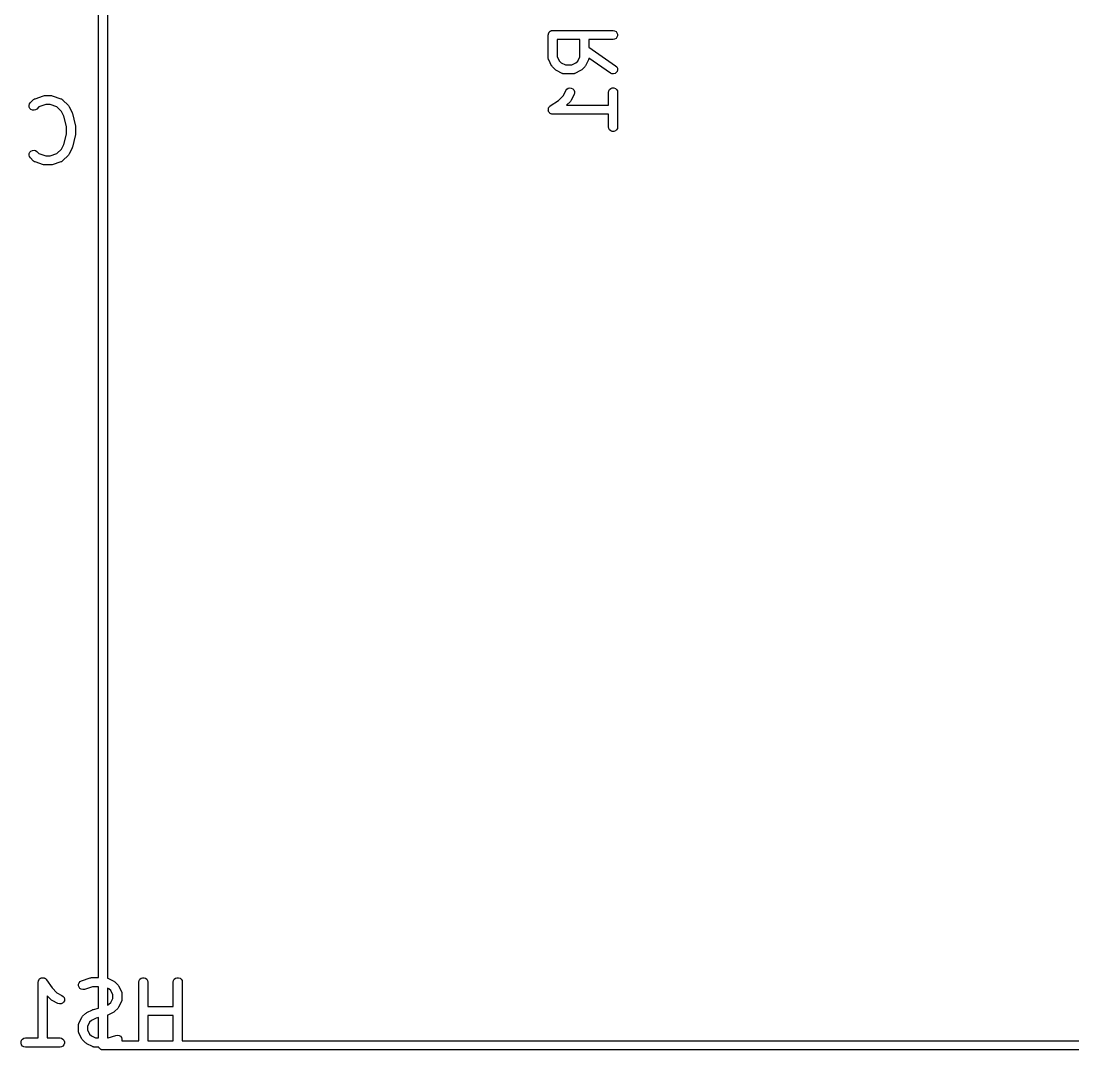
# Model space of a CAD drawing. Extents: x 102 to 197, y -141 to -41.
# Drawn here: x 145.71 to 163.14, y -141.3 to -124.25 of the extents above; entities that cross this region are included whole.
import ezdxf

# ---------------------------------------------------------------- set-up
doc = ezdxf.new("R2010")
doc.units = 0
doc.header["$MEASUREMENT"] = 0
doc.layers.add('BLACK', color=7, linetype='CONTINUOUS')

msp = doc.modelspace()

# ---------------------------------------------------------------- linework, layer by layer
at = {"layer": 'BLACK', "linetype": 'CONTINUOUS'}
for p, q in [((146.991, -140.101), (146.991, -116.72)), ((147.141, -116.861), (147.141, -140.107)), ((154.445, -124.484), (154.447, -124.477)), ((154.445, -124.865), (154.445, -124.484)), ((154.447, -124.471), (154.449, -124.465)), ((154.447, -124.477), (154.447, -124.471)), ((154.449, -124.465), (154.45, -124.458)), ((154.45, -124.458), (154.453, -124.453)), ((154.453, -124.453), (154.455, -124.446)), ((154.455, -124.446), (154.46, -124.441)), ((154.46, -124.441), (154.463, -124.436)), ((154.463, -124.436), (154.468, -124.431)), ((154.468, -124.431), (154.472, -124.426)), ((154.472, -124.426), (154.478, -124.423)), ((154.478, -124.423), (154.483, -124.419)), ((154.483, -124.419), (154.489, -124.417)), ((154.489, -124.417), (154.495, -124.413)), ((154.495, -124.413), (154.501, -124.412)), ((154.501, -124.412), (154.507, -124.41)), ((154.507, -124.41), (154.514, -124.41)), ((154.514, -124.41), (154.52, -124.409)), ((154.52, -124.409), (155.52, -124.409)), ((155.52, -124.409), (155.546, -124.413)), ((155.546, -124.413), (155.569, -124.426)), ((155.569, -124.426), (155.585, -124.446)), ((155.585, -124.446), (155.594, -124.471)), ((155.594, -124.497), (155.585, -124.521)), ((155.594, -124.471), (155.594, -124.497)), ((154.595, -124.559), (154.595, -124.847)), ((154.969, -124.559), (154.595, -124.559)), ((154.969, -124.847), (154.969, -124.559)), ((155.52, -124.559), (155.119, -124.559)), ((155.119, -124.559), (155.119, -124.683)), ((155.546, -124.554), (155.52, -124.559)), ((155.569, -124.541), (155.546, -124.554)), ((155.585, -124.521), (155.569, -124.541)), ((154.595, -124.847), (154.63, -124.916)), ((154.935, -124.916), (154.969, -124.847)), ((155.119, -124.683), (155.563, -124.994)), ((154.446, -124.869), (154.445, -124.865)), ((154.446, -124.873), (154.446, -124.869)), ((154.448, -124.882), (154.446, -124.873)), ((154.45, -124.891), (154.448, -124.882)), ((154.452, -124.894), (154.45, -124.891)), ((154.453, -124.898), (154.452, -124.894)), ((154.501, -124.994), (154.453, -124.898)), ((154.508, -125.003), (154.501, -124.994)), ((154.515, -125.013), (154.508, -125.003)), ((154.563, -125.061), (154.515, -125.013)), ((154.63, -124.916), (154.66, -124.946)), ((154.66, -124.946), (154.729, -124.98)), ((154.729, -124.98), (154.836, -124.98)), ((154.836, -124.98), (154.905, -124.946)), ((154.905, -124.946), (154.935, -124.916)), ((155.05, -125.013), (155.002, -125.061)), ((155.056, -125.003), (155.05, -125.013)), ((155.064, -124.994), (155.056, -125.003)), ((155.111, -124.898), (155.064, -124.994)), ((155.113, -124.894), (155.111, -124.898)), ((155.115, -124.891), (155.113, -124.894)), ((155.116, -124.882), (155.115, -124.891)), ((155.119, -124.873), (155.116, -124.882)), ((155.119, -124.866), (155.118, -124.869)), ((155.118, -124.869), (155.119, -124.873)), ((155.477, -125.117), (155.119, -124.866)), ((155.563, -124.994), (155.582, -125.012)), ((155.582, -125.012), (155.593, -125.036)), ((154.572, -125.068), (154.563, -125.061)), ((154.582, -125.075), (154.572, -125.068)), ((154.677, -125.122), (154.582, -125.075)), ((154.681, -125.124), (154.677, -125.122)), ((154.685, -125.126), (154.681, -125.124)), ((154.694, -125.127), (154.685, -125.126)), ((154.702, -125.13), (154.694, -125.127)), ((154.707, -125.13), (154.702, -125.13)), ((154.711, -125.13), (154.707, -125.13)), ((154.854, -125.13), (154.711, -125.13)), ((154.858, -125.13), (154.854, -125.13)), ((154.862, -125.13), (154.858, -125.13)), ((154.871, -125.127), (154.862, -125.13)), ((154.879, -125.126), (154.871, -125.127)), ((154.883, -125.124), (154.879, -125.126)), ((154.887, -125.122), (154.883, -125.124)), ((154.982, -125.075), (154.887, -125.122)), ((154.992, -125.068), (154.982, -125.075)), ((155.002, -125.061), (154.992, -125.068)), ((155.501, -125.128), (155.477, -125.117)), ((155.527, -125.13), (155.501, -125.128)), ((155.552, -125.123), (155.527, -125.13)), ((155.573, -125.108), (155.552, -125.123)), ((155.588, -125.087), (155.573, -125.108)), ((155.595, -125.062), (155.588, -125.087)), ((155.593, -125.036), (155.595, -125.062)), ((154.755, -125.382), (154.776, -125.367)), ((154.776, -125.367), (154.802, -125.361)), ((154.802, -125.361), (154.827, -125.364)), ((154.827, -125.364), (154.851, -125.376)), ((155.463, -125.388), (155.483, -125.371)), ((155.483, -125.371), (155.507, -125.362)), ((155.507, -125.362), (155.533, -125.362)), ((155.533, -125.362), (155.558, -125.371)), ((155.558, -125.371), (155.578, -125.388)), ((145.915, -125.551), (145.923, -125.547)), ((145.923, -125.547), (145.93, -125.542)), ((145.93, -125.542), (145.934, -125.541)), ((145.934, -125.541), (145.938, -125.539)), ((145.938, -125.539), (146.081, -125.491)), ((146.081, -125.491), (146.093, -125.489)), ((146.093, -125.489), (146.105, -125.487)), ((146.105, -125.487), (146.2, -125.487)), ((146.2, -125.487), (146.212, -125.489)), ((146.212, -125.489), (146.224, -125.491)), ((146.224, -125.491), (146.366, -125.539)), ((146.366, -125.539), (146.37, -125.541)), ((146.37, -125.541), (146.374, -125.542)), ((146.374, -125.542), (146.382, -125.547)), ((146.382, -125.547), (146.389, -125.551)), ((154.615, -125.568), (154.697, -125.487)), ((154.697, -125.487), (154.739, -125.403)), ((154.739, -125.403), (154.755, -125.382)), ((154.873, -125.47), (154.826, -125.565)), ((154.851, -125.376), (154.869, -125.395)), ((154.869, -125.395), (154.879, -125.419)), ((154.881, -125.445), (154.873, -125.47)), ((154.879, -125.419), (154.881, -125.445)), ((155.445, -125.436), (155.45, -125.411)), ((155.445, -125.647), (155.445, -125.436)), ((155.45, -125.411), (155.463, -125.388)), ((155.578, -125.388), (155.591, -125.411)), ((155.591, -125.411), (155.595, -125.436)), ((155.595, -125.436), (155.595, -126.008)), ((145.839, -125.651), (145.846, -125.626)), ((145.842, -125.677), (145.839, -125.651)), ((145.853, -125.701), (145.842, -125.677)), ((145.846, -125.626), (145.861, -125.605)), ((145.871, -125.719), (145.853, -125.701)), ((145.861, -125.605), (145.909, -125.557)), ((145.895, -125.73), (145.871, -125.719)), ((145.909, -125.557), (145.912, -125.554)), ((145.912, -125.554), (145.915, -125.551)), ((145.967, -125.711), (145.946, -125.726)), ((146.002, -125.676), (145.967, -125.711)), ((146.117, -125.637), (146.002, -125.676)), ((146.188, -125.637), (146.117, -125.637)), ((146.302, -125.676), (146.188, -125.637)), ((146.376, -125.75), (146.302, -125.676)), ((146.389, -125.551), (146.392, -125.554)), ((146.392, -125.554), (146.396, -125.557)), ((146.396, -125.557), (146.491, -125.652)), ((146.491, -125.652), (146.498, -125.662)), ((146.498, -125.662), (146.505, -125.672)), ((146.505, -125.672), (146.553, -125.767)), ((154.446, -125.727), (154.447, -125.718)), ((154.447, -125.709), (154.448, -125.705)), ((154.447, -125.718), (154.447, -125.709)), ((154.448, -125.701), (154.452, -125.693)), ((154.448, -125.705), (154.448, -125.701)), ((154.452, -125.693), (154.455, -125.684)), ((154.455, -125.684), (154.458, -125.681)), ((154.458, -125.681), (154.46, -125.678)), ((154.46, -125.678), (154.466, -125.671)), ((154.466, -125.671), (154.472, -125.665)), ((154.472, -125.665), (154.476, -125.662)), ((154.476, -125.662), (154.479, -125.66)), ((154.479, -125.66), (154.615, -125.568)), ((154.812, -125.585), (154.749, -125.647)), ((154.749, -125.647), (155.445, -125.647)), ((154.818, -125.575), (154.812, -125.585)), ((154.826, -125.565), (154.818, -125.575)), ((145.921, -125.732), (145.895, -125.73)), ((145.946, -125.726), (145.921, -125.732)), ((146.415, -125.827), (146.376, -125.75)), ((146.458, -126), (146.415, -125.827)), ((146.553, -125.767), (146.555, -125.775)), ((146.555, -125.775), (146.558, -125.782)), ((146.558, -125.782), (146.606, -125.973)), ((154.447, -125.731), (154.446, -125.727)), ((154.447, -125.735), (154.447, -125.731)), ((154.45, -125.743), (154.447, -125.735)), ((154.452, -125.752), (154.45, -125.743)), ((154.454, -125.756), (154.452, -125.752)), ((154.455, -125.759), (154.454, -125.756)), ((154.461, -125.766), (154.455, -125.759)), ((154.466, -125.774), (154.461, -125.766)), ((154.469, -125.776), (154.466, -125.774)), ((154.472, -125.779), (154.469, -125.776)), ((154.48, -125.784), (154.472, -125.779)), ((154.487, -125.789), (154.48, -125.784)), ((154.491, -125.79), (154.487, -125.789)), ((154.495, -125.792), (154.491, -125.79)), ((154.504, -125.794), (154.495, -125.792)), ((154.512, -125.797), (154.504, -125.794)), ((154.516, -125.796), (154.512, -125.797)), ((154.52, -125.797), (154.516, -125.796)), ((155.445, -125.797), (154.52, -125.797)), ((155.445, -126.008), (155.445, -125.797)), ((146.458, -126.125), (146.458, -126)), ((146.606, -125.973), (146.607, -125.982)), ((146.607, -125.982), (146.608, -125.991)), ((146.608, -125.991), (146.608, -126.134)), ((155.45, -126.033), (155.445, -126.008)), ((155.463, -126.056), (155.45, -126.033)), ((155.483, -126.073), (155.463, -126.056)), ((155.507, -126.082), (155.483, -126.073)), ((155.558, -126.073), (155.533, -126.082)), ((155.578, -126.056), (155.558, -126.073)), ((155.591, -126.033), (155.578, -126.056)), ((155.595, -126.008), (155.591, -126.033)), ((146.415, -126.298), (146.458, -126.125)), ((146.606, -126.152), (146.558, -126.342)), ((146.607, -126.143), (146.606, -126.152)), ((146.608, -126.134), (146.607, -126.143)), ((155.533, -126.082), (155.507, -126.082)), ((145.853, -126.424), (145.871, -126.406)), ((145.871, -126.406), (145.895, -126.395)), ((145.895, -126.395), (145.921, -126.392)), ((145.921, -126.392), (145.946, -126.399)), ((145.946, -126.399), (145.967, -126.414)), ((145.967, -126.414), (146.002, -126.449)), ((146.302, -126.449), (146.376, -126.375)), ((146.376, -126.375), (146.415, -126.298)), ((146.553, -126.358), (146.505, -126.453)), ((146.555, -126.35), (146.553, -126.358)), ((146.558, -126.342), (146.555, -126.35)), ((145.839, -126.474), (145.842, -126.448)), ((145.846, -126.499), (145.839, -126.474)), ((145.842, -126.448), (145.853, -126.424)), ((145.861, -126.52), (145.846, -126.499)), ((145.909, -126.568), (145.861, -126.52)), ((145.912, -126.57), (145.909, -126.568)), ((145.915, -126.574), (145.912, -126.57)), ((145.923, -126.578), (145.915, -126.574)), ((145.93, -126.583), (145.923, -126.578)), ((145.934, -126.584), (145.93, -126.583)), ((145.938, -126.586), (145.934, -126.584)), ((146.081, -126.634), (145.938, -126.586)), ((146.002, -126.449), (146.117, -126.487)), ((146.117, -126.487), (146.188, -126.487)), ((146.188, -126.487), (146.302, -126.449)), ((146.366, -126.586), (146.224, -126.634)), ((146.37, -126.584), (146.366, -126.586)), ((146.374, -126.583), (146.37, -126.584)), ((146.382, -126.578), (146.374, -126.583)), ((146.389, -126.574), (146.382, -126.578)), ((146.392, -126.57), (146.389, -126.574)), ((146.396, -126.568), (146.392, -126.57)), ((146.491, -126.473), (146.396, -126.568)), ((146.498, -126.463), (146.491, -126.473)), ((146.505, -126.453), (146.498, -126.463)), ((146.093, -126.635), (146.081, -126.634)), ((146.105, -126.637), (146.093, -126.635)), ((146.2, -126.637), (146.105, -126.637)), ((146.212, -126.635), (146.2, -126.637)), ((146.224, -126.634), (146.212, -126.635)), ((145.991, -140.168), (145.994, -140.16)), ((145.992, -140.172), (145.991, -140.168)), ((145.991, -140.176), (145.992, -140.172)), ((145.991, -141.101), (145.991, -140.176)), ((145.994, -140.16), (145.996, -140.151)), ((145.996, -140.151), (145.998, -140.147)), ((145.998, -140.147), (145.999, -140.143)), ((145.999, -140.143), (146.004, -140.136)), ((146.004, -140.136), (146.009, -140.128)), ((146.009, -140.128), (146.012, -140.125)), ((146.012, -140.125), (146.014, -140.122)), ((146.014, -140.122), (146.022, -140.117)), ((146.022, -140.117), (146.028, -140.111)), ((146.028, -140.111), (146.032, -140.11)), ((146.032, -140.11), (146.036, -140.108)), ((146.036, -140.108), (146.045, -140.106)), ((146.045, -140.106), (146.053, -140.103)), ((146.053, -140.103), (146.057, -140.103)), ((146.057, -140.103), (146.061, -140.102)), ((146.061, -140.102), (146.07, -140.103)), ((146.07, -140.103), (146.079, -140.103)), ((146.079, -140.103), (146.083, -140.104)), ((146.083, -140.104), (146.087, -140.104)), ((146.087, -140.104), (146.095, -140.108)), ((146.095, -140.108), (146.103, -140.111)), ((146.103, -140.111), (146.107, -140.114)), ((146.107, -140.114), (146.11, -140.116)), ((146.11, -140.116), (146.117, -140.122)), ((146.117, -140.122), (146.123, -140.128)), ((146.123, -140.128), (146.126, -140.132)), ((146.126, -140.132), (146.128, -140.135)), ((146.128, -140.135), (146.22, -140.271)), ((146.659, -140.209), (146.669, -140.185)), ((146.669, -140.185), (146.686, -140.165)), ((146.686, -140.165), (146.709, -140.153)), ((146.709, -140.153), (146.852, -140.105)), ((146.852, -140.105), (146.864, -140.103)), ((146.864, -140.103), (146.876, -140.101)), ((146.876, -140.101), (146.991, -140.101)), ((147.141, -140.107), (147.143, -140.108)), ((147.143, -140.108), (147.147, -140.109)), ((147.147, -140.109), (147.242, -140.157)), ((147.242, -140.157), (147.252, -140.164)), ((147.252, -140.164), (147.262, -140.171)), ((147.262, -140.171), (147.31, -140.219)), ((147.658, -140.176), (147.662, -140.151)), ((147.658, -141.149), (147.658, -140.176)), ((147.662, -140.151), (147.675, -140.128)), ((147.675, -140.128), (147.695, -140.111)), ((147.695, -140.111), (147.72, -140.103)), ((147.72, -140.103), (147.746, -140.103)), ((147.746, -140.103), (147.77, -140.111)), ((147.77, -140.111), (147.79, -140.128)), ((147.79, -140.128), (147.803, -140.151)), ((147.803, -140.151), (147.808, -140.176)), ((147.808, -140.176), (147.808, -140.578)), ((148.229, -140.176), (148.234, -140.151)), ((148.229, -140.578), (148.229, -140.176)), ((148.234, -140.151), (148.247, -140.128)), ((148.247, -140.128), (148.267, -140.111)), ((148.267, -140.111), (148.291, -140.103)), ((148.291, -140.103), (148.317, -140.103)), ((148.317, -140.103), (148.342, -140.111)), ((148.342, -140.111), (148.362, -140.128)), ((148.362, -140.128), (148.375, -140.151)), ((148.375, -140.151), (148.379, -140.176)), ((148.379, -140.176), (148.379, -141.149)), ((146.22, -140.271), (146.301, -140.353)), ((146.301, -140.353), (146.385, -140.395)), ((146.658, -140.235), (146.659, -140.209)), ((146.667, -140.26), (146.658, -140.235)), ((146.683, -140.28), (146.667, -140.26)), ((146.705, -140.294), (146.683, -140.28)), ((146.731, -140.299), (146.705, -140.294)), ((146.756, -140.295), (146.731, -140.299)), ((146.888, -140.251), (146.756, -140.295)), ((146.991, -140.251), (146.888, -140.251)), ((146.991, -140.606), (146.991, -140.251)), ((147.164, -140.286), (147.141, -140.274)), ((147.141, -140.274), (147.141, -140.555)), ((147.195, -140.316), (147.164, -140.286)), ((147.229, -140.385), (147.195, -140.316)), ((147.31, -140.219), (147.316, -140.228)), ((147.316, -140.228), (147.324, -140.238)), ((147.324, -140.238), (147.371, -140.333)), ((147.371, -140.333), (147.372, -140.337)), ((147.372, -140.337), (147.375, -140.341)), ((147.375, -140.341), (147.376, -140.35)), ((147.376, -140.35), (147.379, -140.358)), ((147.379, -140.358), (147.378, -140.363)), ((147.378, -140.363), (147.379, -140.367)), ((147.379, -140.367), (147.379, -140.462)), ((146.203, -140.468), (146.141, -140.405)), ((146.141, -140.405), (146.141, -141.101)), ((146.213, -140.474), (146.203, -140.468)), ((146.223, -140.482), (146.213, -140.474)), ((146.318, -140.529), (146.223, -140.482)), ((146.343, -140.537), (146.318, -140.529)), ((146.369, -140.535), (146.343, -140.537)), ((146.393, -140.525), (146.369, -140.535)), ((146.385, -140.395), (146.406, -140.411)), ((146.412, -140.507), (146.393, -140.525)), ((146.406, -140.411), (146.421, -140.432)), ((146.424, -140.483), (146.412, -140.507)), ((146.421, -140.432), (146.427, -140.458)), ((146.427, -140.458), (146.424, -140.483)), ((147.141, -140.555), (147.164, -140.543)), ((147.164, -140.543), (147.195, -140.513)), ((147.195, -140.513), (147.229, -140.444)), ((147.229, -140.444), (147.229, -140.385)), ((147.371, -140.496), (147.324, -140.591)), ((147.372, -140.491), (147.371, -140.496)), ((147.375, -140.488), (147.372, -140.491)), ((147.376, -140.479), (147.375, -140.488)), ((147.379, -140.471), (147.376, -140.479)), ((147.379, -140.462), (147.378, -140.466)), ((147.378, -140.466), (147.379, -140.471)), ((146.727, -140.742), (146.775, -140.695)), ((146.775, -140.695), (146.785, -140.688)), ((146.785, -140.688), (146.794, -140.681)), ((146.794, -140.681), (146.89, -140.633)), ((146.89, -140.633), (146.897, -140.631)), ((146.897, -140.631), (146.905, -140.627)), ((146.905, -140.627), (146.991, -140.606)), ((147.147, -140.72), (147.141, -140.721)), ((147.242, -140.672), (147.147, -140.72)), ((147.252, -140.665), (147.242, -140.672)), ((147.262, -140.658), (147.252, -140.665)), ((147.31, -140.61), (147.262, -140.658)), ((147.316, -140.601), (147.31, -140.61)), ((147.324, -140.591), (147.316, -140.601)), ((147.808, -140.578), (148.229, -140.578)), ((146.658, -140.882), (146.661, -140.874)), ((146.658, -140.886), (146.658, -140.882)), ((146.658, -140.891), (146.658, -140.886)), ((146.658, -140.986), (146.658, -140.891)), ((146.661, -140.874), (146.662, -140.865)), ((146.662, -140.865), (146.664, -140.861)), ((146.664, -140.861), (146.666, -140.857)), ((146.666, -140.857), (146.713, -140.762)), ((146.713, -140.762), (146.72, -140.752)), ((146.72, -140.752), (146.727, -140.742)), ((146.842, -140.84), (146.808, -140.908)), ((146.872, -140.809), (146.842, -140.84)), ((146.949, -140.771), (146.872, -140.809)), ((146.991, -140.761), (146.949, -140.771)), ((146.991, -141.101), (146.991, -140.761)), ((147.141, -140.721), (147.141, -141.101)), ((147.808, -140.728), (147.808, -141.149)), ((148.229, -140.728), (147.808, -140.728)), ((148.229, -141.149), (148.229, -140.728)), ((146.658, -140.99), (146.658, -140.986)), ((146.658, -140.994), (146.658, -140.99)), ((146.661, -141.003), (146.658, -140.994)), ((146.662, -141.012), (146.661, -141.003)), ((146.664, -141.015), (146.662, -141.012)), ((146.666, -141.019), (146.664, -141.015)), ((146.713, -141.115), (146.666, -141.019)), ((146.808, -140.908), (146.808, -140.968)), ((146.808, -140.968), (146.842, -141.037)), ((146.842, -141.037), (146.872, -141.067)), ((146.872, -141.067), (146.941, -141.101)), ((147.149, -141.101), (147.28, -141.058)), ((147.28, -141.058), (147.306, -141.054)), ((147.306, -141.054), (147.332, -141.059)), ((147.332, -141.059), (147.354, -141.073)), ((145.706, -141.163), (145.715, -141.139)), ((145.706, -141.189), (145.706, -141.163)), ((145.715, -141.214), (145.706, -141.189)), ((145.715, -141.139), (145.732, -141.119)), ((145.732, -141.234), (145.715, -141.214)), ((145.732, -141.119), (145.755, -141.106)), ((145.755, -141.247), (145.732, -141.234)), ((145.755, -141.106), (145.78, -141.101)), ((145.78, -141.101), (145.991, -141.101)), ((146.141, -141.101), (146.352, -141.101)), ((146.352, -141.101), (146.377, -141.106)), ((146.377, -141.106), (146.4, -141.119)), ((146.4, -141.234), (146.377, -141.247)), ((146.4, -141.119), (146.417, -141.139)), ((146.417, -141.214), (146.4, -141.234)), ((146.417, -141.139), (146.426, -141.163)), ((146.426, -141.189), (146.417, -141.214)), ((146.426, -141.163), (146.426, -141.189)), ((146.72, -141.124), (146.713, -141.115)), ((146.727, -141.134), (146.72, -141.124)), ((146.775, -141.182), (146.727, -141.134)), ((146.785, -141.189), (146.775, -141.182)), ((146.794, -141.196), (146.785, -141.189)), ((146.89, -141.243), (146.794, -141.196)), ((146.894, -141.245), (146.89, -141.243)), ((146.941, -141.101), (146.991, -141.101)), ((147.141, -141.101), (147.149, -141.101)), ((147.354, -141.073), (147.37, -141.093)), ((147.37, -141.093), (147.378, -141.118)), ((147.378, -141.144), (147.376, -141.149)), ((147.376, -141.149), (147.658, -141.149)), ((147.378, -141.118), (147.378, -141.144)), ((147.808, -141.149), (148.229, -141.149)), ((148.379, -141.149), (196.991, -141.149)), ((145.78, -141.251), (145.755, -141.247)), ((146.352, -141.251), (145.78, -141.251)), ((146.377, -141.247), (146.352, -141.251)), ((146.897, -141.247), (146.894, -141.245)), ((146.906, -141.248), (146.897, -141.247)), ((146.915, -141.251), (146.906, -141.248)), ((146.919, -141.251), (146.915, -141.251)), ((146.923, -141.251), (146.919, -141.251)), ((146.995, -141.251), (146.923, -141.251)), ((146.998, -141.256), (146.995, -141.251)), ((147, -141.262), (146.998, -141.256)), ((147.004, -141.267), (147, -141.262)), ((147.008, -141.273), (147.004, -141.267)), ((147.013, -141.277), (147.008, -141.273)), ((147.017, -141.282), (147.013, -141.277)), ((147.023, -141.286), (147.017, -141.282)), ((147.028, -141.29), (147.023, -141.286)), ((147.034, -141.292), (147.028, -141.29)), ((147.04, -141.296), (147.034, -141.292)), ((147.047, -141.297), (147.04, -141.296)), ((147.053, -141.299), (147.047, -141.297)), ((147.059, -141.299), (147.053, -141.299)), ((197.073, -141.299), (147.059, -141.299)), ((147.059, -141.299), (147.059, -141.299))]:
    msp.add_line(p, q, dxfattribs=at)

doc.saveas('drawing.dxf')
